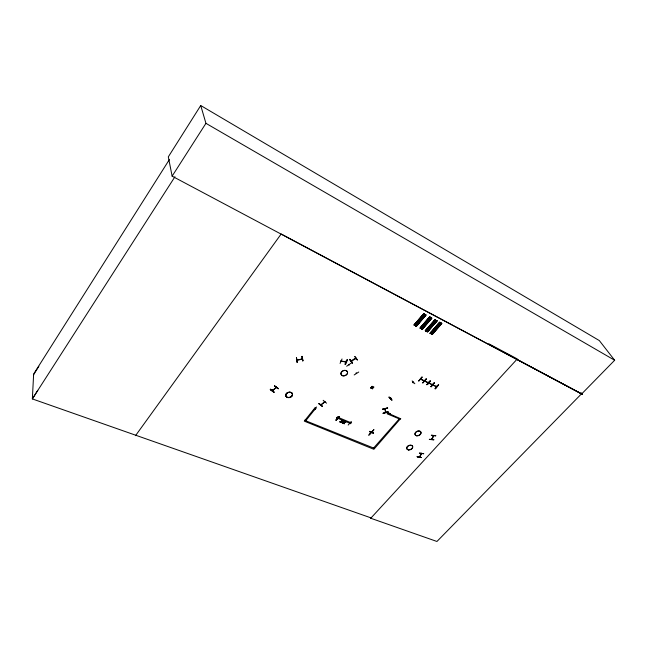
<?xml version="1.0" encoding="UTF-8"?>
<svg xmlns="http://www.w3.org/2000/svg" width="647" height="647" viewBox="0 0 647 647"><rect width="100%" height="100%" fill="white"/><g stroke="black" fill="none" stroke-linecap="round" stroke-linejoin="round"><path stroke-width="0.97" d="M351.256 360.937L351.774 361.05L351.62 360.638M423.987 380.371L424.367 381.002L420.453 379.15M420.793 379.336L420.599 379.005M420.671 379.037L424.44 380.832L423.995 380.857M424.278 380.476L424.982 381.326L424.974 380.84M428.573 382.773L428.039 382.393M428.735 383.081L429.163 383.291L429.074 382.757M432.811 385.054L436.604 386.825L436.288 386.194M433.312 385.07L432.762 384.569M320.734 404.982L324.81 401.593M432.924 384.892L436.757 386.712L436.547 386.316M324.398 401.908L324.745 401.86M324.859 402.005L324.697 401.496M389.065 397.088L391.969 400.113L389.057 397.096M389.098 397.274L391.912 400.113M341.624 422.726L341.479 419.887L341.745 421.189L343.242 420.785L342.837 420.461L341.745 421.189M345.902 421.901L344.414 422.305L345.506 421.569C346.711 422.402 342.878 422.079 344.293 423.834L344.147 421.003M344.091 422.426L344.22 421.197M341.317 422.596C342.578 420.493 339.109 421.432 340.241 422.151L341.43 421.601M319.02 403.51L322.343 406.227M341.681 421.003L341.794 420.024M343.978 423.704L344.026 422.515L342.514 422.928L344.099 422.709M344.414 422.305L344.463 421.132M390.982 398.317L390.57 398.56M390.885 398.083L390.659 398.746L390.432 398.228M385.014 408.855L385.475 412.616L385.272 412.22M274.061 392.179L270.211 389.551L273.883 392.349M270.357 389.235L274.102 392.203L270.381 389.195M413.57 382.514L413.19 382.781M413.514 382.547L413.271 382.102M349.655 423.154L350.221 423.68L350.156 423.146M370.731 431.937L370.868 432.325L370.836 431.816M351.742 361.042L351.45 360.565M429.317 439.426L433.749 439.879M429.39 439.264L433.862 439.709M420.962 379.182L420.453 379.191M425.128 381.18L424.699 380.978L428.54 382.806M431.695 439.119C432.139 439.766 433.919 435.795 433.312 435.374M433.118 384.997L433.142 384.698M388.313 412.729L387.965 413.401L388.321 412.996M356.238 373.384L356.117 373.044M417.161 456.693L421.504 457.558L417.169 456.685M417.218 456.879L421.472 457.566M297.216 362.166L296.472 357.621M419.377 456.831L419.458 457.227L419.313 456.547M301.801 358.406C303.961 359.053 295.905 360.864 297.272 359.433M342.028 358.988L340.063 363.42M341.584 361.018L341.123 361.366L340.985 360.824M345.498 361.722L346.08 362.199L345.943 361.665M345.522 362.102L345.466 361.624L345.603 362.166M347.415 359.983C345.401 359.231 343.589 370.796 347.399 359.967M276.002 387.885L276.01 387.488M431.403 435.253L435.868 435.738L431.428 435.261M369.486 431.654L373.586 433.118L369.494 431.614M369.623 431.452L373.505 432.94M320.993 404.359L321.187 404.521M324.422 402.102L324.293 401.755M419.515 453.046L423.777 453.741L419.385 453.175M388.071 412.721L388.006 413.312M33.612 374.726L38.844 366.315M37.752 390.343L32.35 398.916L371.111 517.923L370.804 518.263M200.732 105.526L168.317 156.849L172.126 176.162L581.702 393.91L614.65 360.258L599.332 340.581L200.732 105.526L205.94 123.326L614.65 360.258M169.368 159.591L33.644 374.039L32.35 398.916L174.965 176.72M172.126 176.162L205.94 123.326M302.254 358.349L302.335 358.891L296.957 360.104M135.514 435.682L281.17 233.996L581.702 393.91M433.377 435.779L431.573 439.467L431.412 439.054M319.003 403.518L322.335 406.235M322.343 406.437L318.85 403.874M349.234 364.868L348.927 364.382M400.639 418.504L373.877 449.301L304.292 421.148L315.073 407.699M304.794 420.138L305.716 420.768L315.906 408.047M316.472 406.955L313.31 410.578M315.315 408.613L315.218 408.799M337.419 416.838L337.103 418.261L337.451 417.841M370.674 387.909L372.041 386.251L373.934 387.043L372.446 388.79L370.666 387.877L372.567 388.758M337.16 418.059L350.634 423.559L351.127 422.572M339.36 416.571L336.011 420.146L339.343 416.555M272.597 390.141L272.209 390.748L276.366 387.173M423.736 313.803L414.048 324.964L423.704 313.746L425.742 314.871L416.142 326.096M414.598 325.215L424.335 314.183L414.484 325.206L424.133 314.021L423.607 313.787M414.08 324.996L414.719 325.328L424.311 314.175M425.775 314.927L425.249 314.693L415.706 325.862L425.346 314.66L425.969 315.089L416.401 326.242L425.969 315.089M416.005 326.023L425.572 314.871M425.702 314.943L416.086 326.064L415.689 325.853M429.883 317.111L420.283 328.191L420.728 328.425L430.287 317.321L429.568 316.933L431.711 318.065L421.909 329.072L431.193 317.831L421.787 328.951M430.02 317.184L420.404 328.247L420.008 328.037L429.665 316.901L420.049 328.069L422.354 329.299L431.695 318.065M420.55 328.288L430.085 317.167M430.263 317.321L420.72 328.425M351.313 421.415L348.175 425.047M422.127 329.088L431.468 317.984M431.209 317.847L421.634 328.919L422.305 329.283L431.881 318.219M425.508 330.892L435.196 319.917M425.904 331.094L435.496 320.087L425.944 331.118L425.386 330.771M437.105 320.977L427.538 331.984L436.887 320.758L427.149 331.774L436.935 320.831L434.873 319.667L425.249 330.746L435.083 319.869M430.692 333.569L440.259 322.61L439.669 322.19L430.069 333.237L439.669 322.19L441.877 323.492L432.333 334.45L430.045 333.221L430.732 333.585L439.968 322.432M440.057 322.4L430.417 333.415L440.009 322.465M431.775 334.103L441.27 323.071L441.707 323.354L432.164 334.313L431.646 334.087L441.214 323.136M400.024 419.199L387.132 413.805L387.626 412.818M418.795 380.929L422.119 377.12M418.86 380.978L422.054 376.999L418.755 380.8M421.367 453.652L421.31 453.256C421.884 454.032 420.356 456.006 419.167 456.798M419.499 457.186L421.456 453.28M423.963 380.339L424.303 380.994M422.79 382.814C433.272 371.006 415.689 390.545 426.292 379.142M422.92 382.878L426.203 378.972M386.421 412.147L390.497 413.692M369.752 434.145C383 419.943 359.497 445.047 373.084 430.692M428.249 382.636L432.495 384.9M426.785 384.585C433.086 376.036 429.284 384.561 426.818 384.617M429.066 383.267L432.706 384.787L432.05 384.415M431.048 386.728L434.21 382.798L430.942 386.566M430.999 386.72L434.428 382.895L431.201 386.801M436.272 386.21L436.612 386.857L436.531 386.34M436.709 386.639L436.28 386.696M438.537 384.981C428.265 396.999 445.548 376.247 435.261 388.742M581.58 393.74L436.943 541.474L370.755 518.247L517.301 358.939L488.833 343.792M349.663 359.643L352.251 363.104L349.857 359.328M391.006 398.495L390.723 398.026M387.852 412.98L388.046 413.061M323.16 400.299L326.549 403.186M320.629 404.585L320.855 405.111L324.883 401.957M413.037 382.7L413.198 382.102M351.208 363.096L346.671 366.251M358.762 372.017L354.184 374.953M354.75 356.61L357.233 359.958M355.494 358.446L355.899 358.155M341.187 361.147L346.024 361.722M272.347 390.456L272.161 390.311M296.447 357.799L296.965 362.255M315.008 408.823L315.437 409.009M339.845 421.82L341.357 421.407M339.91 422.014L343.169 420.599M341.753 421.472L343.242 420.785M342.514 422.928L344.026 422.24M342.587 423.122L345.838 421.707M432.115 334.24L441.658 323.282L431.929 334.24M274.595 385.984L278.25 388.815M426.907 331.644L436.418 320.597L437.065 320.952M302.335 358.867L302.189 358.317M440.025 322.473L430.304 333.359L430.74 333.585M436.79 320.799L426.85 331.604L436.458 320.621M420.825 379.344L420.413 378.697M428.371 382.935L428.031 382.32M433.021 384.908L433.353 385.07M337.233 418.067L336.812 417.558M349.76 423.025L350.197 423.696L350.003 423.324M412.163 380.921L414.832 383.703M354.944 356.505L357.516 359.975M387.634 407.893L382.506 409.195L387.658 408.111M382.563 409.308L387.642 408.031M384.884 408.799L385.297 409.122L385.078 408.435L385.685 412.535L385.466 411.856M388.006 411.775L383.064 413.441L388.014 411.815M388.079 411.961L383.024 413.207M421.359 454.016L421.092 453.579L421.213 453.992M302.731 360.735L302.012 356.36M301.906 358.956L301.753 358.462M432.228 384.771L432.236 384.261M272.403 390.812L276.423 387.545L276.237 387.076M302.109 356.505L302.861 360.889M302.343 356.457L302.796 360.929L302.052 356.368M385.054 409.195L384.892 408.443M346.032 362.191L340.912 360.977M371.152 432.422L370.909 431.792M414.347 325.134L423.89 313.941M432.479 384.916L432.164 384.286M433.166 385.24L432.503 384.391M341.487 360.897L341.357 361.083M304.883 420.429L374.362 448.347M345.134 364.285L347.059 359.748M337.516 417.129L351.232 422.855M315.17 407.99L316.003 408.338M369.566 431.306L373.545 433.126M387.747 413.093L400.768 418.787M428.427 382.935L424.642 381.164M425.33 330.698L427.343 331.765M414.145 324.923L416.409 326.234M426.292 329.582L428.306 330.657M431.088 332.057L433.086 333.124M421.068 326.881L423.098 327.964M415.107 323.799L417.153 324.891M516.921 359.352L582.518 394.444L581.402 392.842M425.216 322.06L427.255 323.152M419.264 318.947L421.31 320.047M436.199 326.177L438.197 327.253M426.195 320.928L428.225 322.028M431.412 323.67L433.425 324.754M420.235 317.806L422.281 318.914M430.441 324.786L432.455 325.87M435.229 327.293L437.226 328.369M433.247 321.543L435.261 322.635M438.035 324.066L440.033 325.15M422.07 315.663L424.117 316.771M428.023 318.793L430.053 319.893M437.065 325.182L439.062 326.266M427.052 319.925L429.082 321.025M432.277 322.667L434.291 323.759M421.092 316.795L423.146 317.903M433.894 320.791L435.908 321.882M438.682 323.314L440.68 324.398M428.678 318.041L430.708 319.141M422.717 314.895L424.772 316.011M314.976 409.017L314.79 408.621M296.973 360.064L296.779 359.595M438.375 384.9L435.091 388.645M430.223 381.01L426.874 384.771L430.449 381.14M274.546 385.838L278.453 388.685L274.514 385.847M349.032 364.981L348.765 364.487M429.05 383.056L428.694 382.636M424.65 380.654L425.014 381.318L424.537 380.662M412.899 382.312L413.207 382.798M435.674 435.763L431.323 435.471M433.094 435.714L433.255 436.118M431.541 438.795L431.589 439.119M399.272 418.876L373.602 448.039M355.81 358.034L351.054 360.856M355.68 358.058L355.955 358.567L351.321 361.277L351.127 360.767M355.349 358.252L355.615 358.745M356.279 372.947L356.546 373.432M371.596 431.945L371.451 431.84M337.354 418.027L337.087 417.744M320.912 404.367L320.58 404.682M297.337 359.465L297.531 359.934M272.573 390.044L272.743 390.578L272.452 390.084M296.431 357.645L297.191 362.183M352.469 362.943L349.825 359.36L352.518 362.967M371.483 387.286L371.863 388.216L373.23 387.31L372.268 386.76L371.483 387.286M339.141 416.442L336.011 420.146L339.141 416.442M287.972 397.582A3.453 2.604 -16.7 0 0 292.468 394.063A3.453 2.604 -16.7 0 0 286.945 393.182A3.453 2.604 -16.7 0 0 287.972 397.582A3.437 2.596 -16.7 0 0 292.46 394.08A3.437 2.596 -16.7 0 0 286.953 393.198A3.437 2.596 -16.7 0 0 287.98 397.582M287.939 397.428A3.429 2.588 -16.7 0 0 292.404 393.934A3.429 2.588 -16.7 0 0 286.912 393.053A3.429 2.588 -16.7 0 0 287.939 397.428M343.023 375.842A3.437 2.604 -21 0 0 347.585 372.308A3.437 2.604 -21 0 0 342.231 371.37A3.437 2.604 -21 0 0 343.023 375.842M342.975 375.697A3.429 2.596 -21 0 0 347.528 372.171A3.429 2.596 -21 0 0 342.182 371.232A3.429 2.596 -21 0 0 342.975 375.697M416.733 435.803A3.162 2.208 -23.7 0 0 421.043 432.633A3.162 2.208 -23.7 0 0 416.296 431.913A3.162 2.208 -23.7 0 0 416.733 435.803M416.676 435.657A3.162 2.2 -23.7 0 0 420.979 432.487A3.162 2.2 -23.7 0 0 416.231 431.775A3.162 2.2 -23.7 0 0 416.676 435.657M408.483 449.924A3.13 2.159 -22.9 0 0 412.737 446.802A3.13 2.159 -22.9 0 0 408.014 446.131A3.13 2.159 -22.9 0 0 408.483 449.924M408.427 449.77A3.122 2.151 -22.9 0 0 412.665 446.665A3.122 2.151 -22.9 0 0 407.958 445.993A3.122 2.151 -22.9 0 0 408.427 449.77"/></g></svg>
